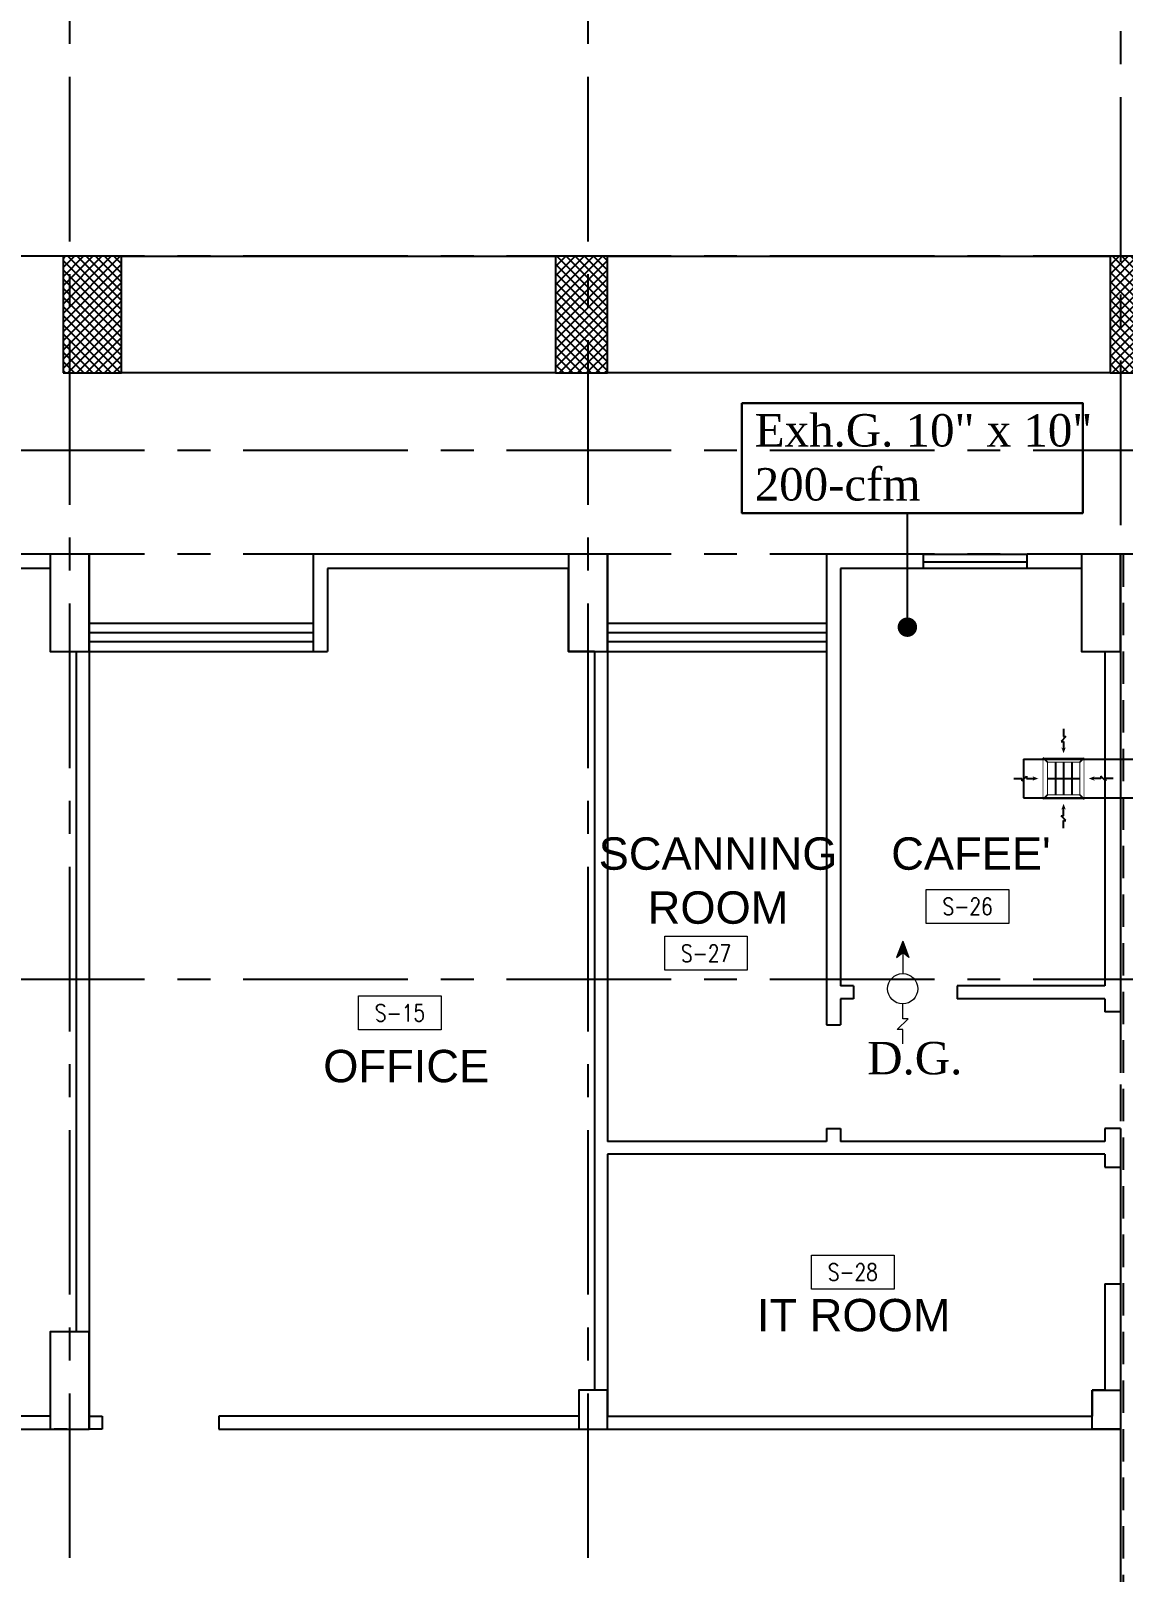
# Model space of a CAD drawing. Extents: x -462 to -395, y 38 to 356.
# Drawn here: x -421.26 to -412.83, y 138.59 to 150.48 of the extents above; entities that cross this region are included whole.
import ezdxf
from ezdxf.enums import TextEntityAlignment as Align

# ---------------------------------------------------------------- set-up
doc = ezdxf.new("R2010")
doc.units = 0
doc.header["$MEASUREMENT"] = 0
doc.linetypes.add('CENTERX2', pattern=[101.6, 63.5, -12.7, 12.7, -12.7])
doc.linetypes.add('HIDDEN', pattern=[0.375, 0.25, -0.125])
for name, color, linetype in [('05_AC-EX.DUCT', 1, 'Continuous'), ('AXIS', 1, 'CENTERX2'), ('COL', 2, 'Continuous'), ('COLHATCH', 5, 'Continuous'), ('column', 6, 'Continuous'), ('elev', 2, 'Continuous'), ('FASEL', 253, 'Continuous'), ('M-DIFUSER', 195, 'Continuous'), ('WALL', 4, 'Continuous'), ('WIN', 5, 'Continuous'), ('ZONE TEXT', 73, 'Continuous')]:
    doc.layers.add(name, color=color, linetype=linetype)
for name, color, linetype, lineweight in [('09_AC-F.DAMPER', 2, 'Continuous', 35), ('A-SYMB-RMNU', 4, 'Continuous', 9), ('AC-TEXT', 15, 'Continuous', 30), ('LOUVER', 9, 'Continuous', 9)]:
    doc.layers.add(name, color=color, linetype=linetype, lineweight=lineweight)
doc.styles.add('AC', font='romans.shx', dxfattribs={"height": 0.2})
doc.styles.add('ROMANS-TITLE', font='ROMANS.shx', dxfattribs={"width": 0.8})
doc.styles.add('RS-DIM', font='xarb.shx', dxfattribs={"width": 0.9})
doc.dimstyles.new('Dim100', dxfattribs={"dimtxt": 0.25, "dimasz": 0.15, "dimexe": 0.2, "dimexo": 0.2, "dimgap": 0.04, "dimtad": 3, "dimrnd": 0.0005, "dimzin": 0, "dimdsep": 46, "dimtxsty": 'RS-DIM', "dimblk": 'ARCHTICK', "dimcen": 0.2, "dimdle": 0.2, "dimse1": 1, "dimse2": 1, "dimclrd": 1, "dimclre": 8, "dimclrt": 74, "dimadec": 0, "dimazin": 0, "dimtfac": 1, "dimtofl": 0, "dimtmove": 1, "dimatfit": 3, "dimldrblk": 'OPEN90', "dimfxl": 0.2, "dimtolj": 1, "dimtzin": 0, "dimarcsym": 0})

# ---------------------------------------------------------------- blocks, each defined once
blk = doc.blocks.new('A$C0B8779AA')
at = {"layer": 'M-DIFUSER', "color": 122}
for p, q in [((0.2836, 0.4593), (0.2617, 0.4373)), ((0.2617, 0.4373), (0.2727, 0.4373)), ((0.2727, 0.4953), (0.2727, 0.4593)), ((0.2727, 0.4593), (0.2836, 0.4593)), ((0.2727, 0.4373), (0.2727, 0.4001)), ((0.0425, 0.2652), (0.0786, 0.2652)), ((0.0786, 0.2542), (0.1006, 0.2762)), ((0.0786, 0.2652), (0.0786, 0.2542)), ((0.1006, 0.2762), (0.1006, 0.2652)), ((0.1006, 0.2652), (0.1377, 0.2652)), ((0.4448, 0.2652), (0.4076, 0.2652)), ((0.4448, 0.2762), (0.4448, 0.2652)), ((0.4667, 0.2542), (0.4448, 0.2762)), ((0.5028, 0.2652), (0.4667, 0.2652)), ((0.4667, 0.2652), (0.4667, 0.2542)), ((0.2617, 0.0931), (0.2727, 0.0931)), ((0.2836, 0.0712), (0.2617, 0.0931)), ((0.2727, 0.0931), (0.2727, 0.1303)), ((0.2727, 0.0351), (0.2727, 0.0712)), ((0.2727, 0.0712), (0.2836, 0.0712))]:
    blk.add_line(p, q, dxfattribs=at)
at = {"layer": 'M-DIFUSER'}
for p, q in [((0.1977, 0.3402), (0.1777, 0.3602)), ((0.3477, 0.3402), (0.3677, 0.3602)), ((0.2352, 0.3402), (0.2352, 0.1902)), ((0.2727, 0.3402), (0.2727, 0.1902)), ((0.3102, 0.3402), (0.3102, 0.1902)), ((0.1977, 0.2652), (0.3477, 0.2652)), ((0.1977, 0.1902), (0.1777, 0.1702)), ((0.3477, 0.1902), (0.3677, 0.1702))]:
    blk.add_line(p, q, dxfattribs=at)
at = {"layer": 'M-DIFUSER', "color": 21, "const_width": 0.00288}
blk.add_lwpolyline([(0.1777, 0.3602), (0.3677, 0.3602), (0.3677, 0.1702), (0.1777, 0.1702)], close=True, dxfattribs=at)
at = {"layer": 'M-DIFUSER', "const_width": 0.0048}
blk.add_lwpolyline([(0.1977, 0.3402), (0.3477, 0.3402), (0.3477, 0.1902), (0.1977, 0.1902)], close=True, dxfattribs=at)
at = {"layer": 'M-DIFUSER', "color": 122}
for points in [[(0.2829, 0.4097), (0.2727, 0.4011), (0.2727, 0.3822), (0.2624, 0.4097)], [(0.1282, 0.2549), (0.1368, 0.2652), (0.1556, 0.2652), (0.1282, 0.2755)], [(0.4171, 0.2549), (0.4085, 0.2652), (0.3897, 0.2652), (0.4171, 0.2755)], [(0.2829, 0.1208), (0.2727, 0.1293), (0.2727, 0.1482), (0.2624, 0.1208)]]:
    blk.add_solid(points, dxfattribs=at)
blk = doc.blocks.new('DOT')
at = {"color": 0, "linetype": 'ByBlock'}
blk.add_line((-0.5, 0), (-1, 0), dxfattribs=at)
at = {"color": 0, "linetype": 'ByBlock', "const_width": 0.5}
blk.add_lwpolyline([(-0.25, 0, 1), (0.25, 0, 1)], format="xyb", close=True, dxfattribs=at)
blk = doc.blocks.new('LOUVER')
at = {"layer": 'LOUVER', "color": 2}
for p, q in [((0, 0), (0, -0.137)), ((0.052, -0.137), (-0.052, -0.24)), ((0, -0.137), (0.052, -0.137)), ((-0.052, -0.24), (0, -0.24)), ((0, -0.24), (0, -0.385)), ((0, -0.969), (0, -0.677)), ((-0.059, -0.833), (0, -0.882)), ((0, -0.989), (-0.059, -0.833)), ((0, -0.989), (0.059, -0.833)), ((0.059, -0.833), (0, -0.882))]:
    blk.add_line(p, q, dxfattribs=at)
blk.add_circle((0, -0.531), 0.146, dxfattribs=at)
for points in [[(-0.059, -0.833), (0, -0.989), (0, -0.882)], [(0.059, -0.833), (0, -0.989), (0, -0.882)]]:
    blk.add_solid(points, dxfattribs=at)
blk = doc.blocks.new('A-ROOM')
at = {"layer": 'A-SYMB-RMNU'}
blk.add_lwpolyline([(-425, 175), (425, 175), (425, -175), (-425, -175)], close=True, dxfattribs=at)
at = {"layer": 'A-SYMB-RMNU', "style": 'ROMANS-TITLE', "width": 0.8}
blk.add_attdef('ROOM-NO', text='', height=175, dxfattribs=at).set_placement((0, 0), align=Align.MIDDLE)

msp = doc.modelspace()

# ---------------------------------------------------------------- hatches: boundary and pattern name
at = {"layer": 'COLHATCH', "linetype": 'Continuous'}
h = msp.add_hatch(dxfattribs=at)
h.set_pattern_fill('_USER', color=252, scale=0.05, angle=45, style=0, double=1, pattern_type=0)
h.set_pattern_definition([(45, (-233.06965, -28.834557), (-0.035355339, 0.035355339), []), (135, (-233.06965, -28.834557), (-0.035355339, -0.035355339), [])])
h.paths.add_polyline_path([(-412.63, 148.745), (-412.93, 148.745), (-412.93, 147.845), (-412.63, 147.845)])
h.paths.add_polyline_path([(-410.63, 148.745), (-411.43, 148.745), (-411.43, 148.445), (-410.63, 148.445)])
h.paths.add_polyline_path([(-408.68, 146.745), (-408.98, 146.745), (-408.98, 146.145), (-408.68, 146.145)])
h.paths.add_polyline_path([(-408.28, 143.165), (-409.08, 143.165), (-409.08, 142.865), (-408.28, 142.865)])
h.paths.add_polyline_path([(-410.83, 143.165), (-411.63, 143.165), (-411.63, 142.865), (-410.83, 142.865)])
h.paths.add_polyline_path([(-410.73, 138.115), (-411.63, 138.115), (-411.63, 137.815), (-410.73, 137.815)])
h.paths.add_polyline_path([(-408.28, 138.165), (-409.08, 138.165), (-409.08, 137.865), (-408.28, 137.865)])
h.paths.add_polyline_path([(-410.537, 131.895), (-411.637, 131.895), (-411.637, 131.595), (-410.784, 131.595, -0.011587), (-410.8, 130.91), (-410.55, 130.899, 0.01656)])
h.paths.add_polyline_path([(-410.732, 129.165), (-410.985, 129.165, -0.040808), (-411.574, 126.827), (-411.337, 126.745, 0.04151)])
h.paths.add_polyline_path([(-412.63, 129.765), (-412.93, 129.765), (-412.93, 128.865), (-412.63, 128.865)])
h.paths.add_polyline_path([(-416.76, 129.765), (-417.16, 129.765), (-417.16, 128.865), (-416.76, 128.865)])
h.paths.add_polyline_path([(-420.56, 129.765), (-421.01, 129.765), (-421.01, 128.865), (-420.56, 128.865)])
h.paths.add_polyline_path([(-420.81, 127.945), (-421.11, 127.945), (-421.11, 127.045), (-420.81, 127.045)])
h.paths.add_polyline_path([(-428.81, 129.765), (-429.11, 129.765), (-429.11, 128.865), (-428.81, 128.865)])
h.paths.add_polyline_path([(-428.81, 127.945), (-429.11, 127.945), (-429.11, 127.045), (-428.81, 127.045)])
h.paths.add_polyline_path([(-436.81, 129.765), (-437.11, 129.765), (-437.11, 128.865), (-436.81, 128.865)])
h.paths.add_polyline_path([(-436.81, 127.945), (-437.11, 127.945), (-437.11, 127.045), (-436.81, 127.045)])
h.paths.add_polyline_path([(-444.91, 129.765), (-445.36, 129.765), (-445.36, 128.865), (-444.909, 128.865)])
h.paths.add_polyline_path([(-444.81, 127.945), (-445.11, 127.945), (-445.11, 127.045), (-444.81, 127.045)])
h.paths.add_polyline_path([(-448.76, 129.765), (-449.16, 129.765), (-449.16, 128.865), (-448.76, 128.865)])
h.paths.add_polyline_path([(-452.99, 129.765), (-453.29, 129.765), (-453.29, 128.865), (-452.99, 128.865)])
h.paths.add_polyline_path([(-454.282, 131.895), (-455.382, 131.895, 0.01656), (-455.369, 130.899), (-455.119, 130.91, -0.011587), (-455.135, 131.595), (-454.282, 131.595)])
h.paths.add_polyline_path([(-454.934, 129.165), (-455.188, 129.165, 0.04151), (-454.582, 126.745), (-454.346, 126.827, -0.040808)])
h.paths.add_polyline_path([(-454.29, 138.115), (-455.19, 138.115), (-455.19, 137.815), (-454.29, 137.815)])
h.paths.add_polyline_path([(-456.84, 138.165), (-457.64, 138.165), (-457.64, 137.865), (-456.84, 137.865)])
h.paths.add_polyline_path([(-456.84, 143.165), (-457.64, 143.165), (-457.64, 142.865), (-456.84, 142.865)])
h.paths.add_polyline_path([(-454.29, 143.165), (-455.09, 143.165), (-455.09, 142.865), (-454.29, 142.865)])
h.paths.add_polyline_path([(-456.94, 146.745), (-457.24, 146.745), (-457.24, 146.145), (-456.94, 146.145)])
h.paths.add_polyline_path([(-454.49, 148.745), (-455.29, 148.745), (-455.29, 148.445), (-454.49, 148.445)])
h.paths.add_polyline_path([(-452.99, 148.745), (-453.29, 148.745), (-453.29, 147.845), (-452.99, 147.845)])
h.paths.add_polyline_path([(-448.71, 148.745), (-449.11, 148.745), (-449.11, 147.845), (-448.71, 147.845)])
h.paths.add_polyline_path([(-444.91, 148.745), (-445.36, 148.745), (-445.36, 147.845), (-444.91, 147.845)])
h.paths.add_polyline_path([(-435.56, 150.945), (-435.86, 150.945), (-435.86, 150.345), (-435.56, 150.345)])
h.paths.add_polyline_path([(-435.56, 148.445), (-430.46, 148.445), (-430.46, 146.995), (-430.16, 146.995), (-430.16, 148.745), (-435.86, 148.745), (-435.86, 146.995), (-435.56, 146.995)])
h.paths.add_polyline_path([(-428.81, 150.945), (-429.11, 150.945), (-429.11, 150.345), (-428.81, 150.345)])
h.paths.add_polyline_path([(-428.81, 147.595), (-429.11, 147.595), (-429.11, 146.995), (-428.81, 146.995)])
h.paths.add_polyline_path([(-420.56, 148.745), (-421.01, 148.745), (-421.01, 147.845), (-420.56, 147.845)])
h = msp.add_hatch(dxfattribs=at)
h.set_pattern_fill('_USER', color=252, scale=0.05, angle=45, style=0, double=1, pattern_type=0)
h.set_pattern_definition([(45, (-233.06965, 51.165443), (-0.035355339, 0.035355339), []), (135, (-233.06965, 51.165443), (-0.035355339, -0.035355339), [])])
h.paths.add_polyline_path([(-416.81, 148.745), (-417.21, 148.745), (-417.21, 147.845), (-416.81, 147.845)])

# ---------------------------------------------------------------- linework, layer by layer
at = {"layer": '05_AC-EX.DUCT', "linetype": 'Continuous'}
for p, q in [((-413.598, 144.865), (-410.605, 144.865)), ((-413.598, 144.865), (-413.598, 144.565)), ((-413.598, 144.565), (-410.505, 144.565))]:
    msp.add_line(p, q, dxfattribs=at)
at = {"layer": 'AC-TEXT', "color": 34, "linetype": 'Continuous'}
msp.add_lwpolyline([(-415.772, 147.612), (-413.142, 147.612), (-413.142, 146.763), (-415.772, 146.763)], close=True, dxfattribs=at)
at = {"layer": 'AXIS', "color": 252, "linetype": 'CENTERX2', "ltscale": 0.02}
for p, q in [((-420.96, 154.194), (-420.96, 121.746)), ((-416.96, 154.194), (-416.96, 121.746)), ((-412.85, 154.037), (-412.85, 121.903)), ((-406.158, 148.745), (-459.761, 148.745)), ((-406.158, 147.245), (-459.761, 147.245)), ((-406.158, 146.445), (-459.761, 146.445)), ((-406.158, 143.165), (-459.761, 143.165))]:
    msp.add_line(p, q, dxfattribs=at)
at = {"layer": 'COL', "color": 252, "linetype": 'Continuous'}
for points in [[(-420.81, 146.445), (-421.11, 146.445), (-421.11, 145.695), (-420.81, 145.695)], [(-416.81, 146.445), (-417.11, 146.445), (-417.11, 145.695), (-416.81, 145.695)], [(-412.85, 146.445), (-413.15, 146.445), (-413.15, 145.695), (-412.85, 145.695)], [(-420.81, 140.445), (-421.11, 140.445), (-421.11, 139.695), (-420.81, 139.695)], [(-417.03, 139.695), (-416.81, 139.695), (-416.81, 139.995), (-417.03, 139.995)], [(-413.07, 139.995), (-412.85, 139.995), (-412.85, 139.695), (-413.07, 139.695)]]:
    msp.add_lwpolyline(points, close=True, dxfattribs=at)
at = {"layer": 'column'}
for points in [[(-421.01, 147.845), (-420.56, 147.845), (-420.56, 148.745), (-421.01, 148.745)], [(-416.81, 148.745), (-417.21, 148.745), (-417.21, 147.845), (-416.81, 147.845)], [(-417.21, 147.845), (-416.81, 147.845), (-416.81, 148.745), (-417.21, 148.745)], [(-412.93, 147.845), (-412.63, 147.845), (-412.63, 148.745), (-412.93, 148.745)]]:
    msp.add_lwpolyline(points, close=True, dxfattribs=at)
at = {"layer": 'elev', "color": 252, "linetype": 'Continuous'}
for p, q in [((-420.56, 148.745), (-417.21, 148.745)), ((-416.81, 148.745), (-412.93, 148.745)), ((-417.21, 147.845), (-420.56, 147.845)), ((-412.93, 147.845), (-416.81, 147.845))]:
    msp.add_line(p, q, dxfattribs=at)
at = {"layer": 'FASEL', "linetype": 'HIDDEN'}
for points in [[(-412.85, 146.445), (-412.85, 131.165), (-413.15, 131.165), (-413.15, 131.695), (-416.81, 131.695), (-416.81, 131.165), (-417.11, 131.165), (-417.11, 131.695), (-420.81, 131.695), (-420.81, 131.165), (-421.11, 131.165), (-421.11, 131.695), (-424.81, 131.695)], [(-412.83, 146.445), (-412.83, 131.145), (-413.17, 131.145), (-413.17, 131.675), (-416.79, 131.675), (-416.79, 131.145), (-417.13, 131.145), (-417.13, 131.675), (-420.79, 131.675), (-420.79, 131.145), (-421.13, 131.145), (-421.13, 131.675), (-424.79, 131.675)]]:
    msp.add_lwpolyline(points, dxfattribs=at)
at = {"layer": 'WALL', "color": 252, "linetype": 'Continuous'}
for p, q in [((-421.01, 148.745), (-421.01, 147.845)), ((-420.56, 148.745), (-421.01, 148.745)), ((-420.56, 147.845), (-420.56, 148.745)), ((-412.93, 148.745), (-412.93, 147.845)), ((-412.33, 148.745), (-412.93, 148.745)), ((-421.01, 147.845), (-420.56, 147.845)), ((-412.93, 147.845), (-412.83, 147.845)), ((-420.81, 146.445), (-423.08, 146.445)), ((-420.81, 146.445), (-420.81, 139.695)), ((-419.08, 146.445), (-419.08, 145.695)), ((-416.81, 146.445), (-419.08, 146.445)), ((-416.81, 146.445), (-416.81, 141.915)), ((-415.12, 146.445), (-415.12, 142.815)), ((-414.37, 146.445), (-415.12, 146.445)), ((-414.37, 146.335), (-414.37, 146.445)), ((-412.85, 146.445), (-413.57, 146.445)), ((-413.57, 146.335), (-413.57, 146.445)), ((-412.85, 146.445), (-412.85, 142.915)), ((-421.11, 146.335), (-422.97, 146.335)), ((-421.11, 146.335), (-421.11, 145.695)), ((-418.97, 146.335), (-418.97, 145.695)), ((-417.11, 146.335), (-418.97, 146.335)), ((-417.11, 145.695), (-417.11, 146.335)), ((-415.01, 146.335), (-415.01, 143.115)), ((-414.37, 146.335), (-415.01, 146.335)), ((-413.15, 146.335), (-413.57, 146.335)), ((-413.15, 146.335), (-413.15, 145.695)), ((-421.11, 145.695), (-420.91, 145.695)), ((-420.91, 145.695), (-420.91, 140.445)), ((-419.08, 145.695), (-418.97, 145.695)), ((-416.91, 145.695), (-417.11, 145.695)), ((-416.91, 145.695), (-416.91, 139.995)), ((-413.15, 145.695), (-412.97, 145.695)), ((-412.97, 145.695), (-412.97, 143.115)), ((-412.85, 145.695), (-412.85, 142.915)), ((-414.91, 143.115), (-415.01, 143.115)), ((-414.91, 143.115), (-414.91, 143.015)), ((-412.97, 143.115), (-414.11, 143.115)), ((-414.11, 143.115), (-414.11, 143.015)), ((-415.01, 143.015), (-415.01, 142.815)), ((-414.91, 143.015), (-415.01, 143.015)), ((-412.97, 143.015), (-414.11, 143.015)), ((-412.97, 143.015), (-412.97, 142.915)), ((-412.85, 142.915), (-412.97, 142.915)), ((-415.12, 142.815), (-415.01, 142.815)), ((-415.12, 141.915), (-416.81, 141.915)), ((-415.12, 142.015), (-415.01, 142.015)), ((-415.12, 142.015), (-415.12, 141.915)), ((-415.01, 142.015), (-415.01, 141.915)), ((-412.97, 141.915), (-415.01, 141.915)), ((-412.85, 142.015), (-412.97, 142.015)), ((-412.97, 142.015), (-412.97, 141.915)), ((-412.85, 142.015), (-412.85, 141.715)), ((-412.85, 142.015), (-412.85, 141.715)), ((-412.97, 141.815), (-416.81, 141.815)), ((-416.81, 141.815), (-416.81, 139.795)), ((-412.97, 141.815), (-412.97, 141.715)), ((-412.97, 141.715), (-412.85, 141.715)), ((-412.97, 140.815), (-412.85, 140.815)), ((-412.97, 140.815), (-412.97, 139.995)), ((-412.85, 140.815), (-412.85, 139.995)), ((-412.85, 140.815), (-412.85, 139.695)), ((-420.91, 140.445), (-421.11, 140.445)), ((-421.11, 140.445), (-421.11, 139.695)), ((-416.91, 139.995), (-417.03, 139.995)), ((-417.03, 139.995), (-417.03, 139.695)), ((-412.97, 139.995), (-413.07, 139.995)), ((-413.07, 139.995), (-413.07, 139.795)), ((-416.81, 139.795), (-413.07, 139.795)), ((-421.11, 139.695), (-420.81, 139.695)), ((-420.98, 139.695), (-421.08, 139.695)), ((-417.03, 139.695), (-412.85, 139.695))]:
    msp.add_line(p, q, dxfattribs=at)
msp.add_lwpolyline([(-416.81, 148.745), (-417.21, 148.745), (-417.21, 147.845), (-416.81, 147.845)], close=True, dxfattribs=at)
at = {"layer": 'WIN', "color": 252}
for p, q in [((-414.37, 146.445), (-413.57, 146.445)), ((-413.57, 146.385), (-414.37, 146.385)), ((-413.57, 146.335), (-414.37, 146.335)), ((-420.81, 145.915), (-419.08, 145.915)), ((-419.08, 145.84), (-420.81, 145.84)), ((-416.81, 145.915), (-415.12, 145.915)), ((-415.12, 145.84), (-416.81, 145.84)), ((-419.08, 145.77), (-420.81, 145.77)), ((-415.12, 145.77), (-416.81, 145.77)), ((-420.81, 145.695), (-419.08, 145.695)), ((-416.81, 145.695), (-415.12, 145.695)), ((-421.11, 139.795), (-423.81, 139.795)), ((-420.81, 139.795), (-420.71, 139.795)), ((-420.71, 139.795), (-420.71, 139.695)), ((-419.81, 139.795), (-419.81, 139.695)), ((-417.03, 139.795), (-419.81, 139.795)), ((-423.81, 139.695), (-421.11, 139.695)), ((-420.71, 139.695), (-420.81, 139.695)), ((-419.81, 139.695), (-417.03, 139.695))]:
    msp.add_line(p, q, dxfattribs=at)

# ---------------------------------------------------------------- block references
at = {"layer": '09_AC-F.DAMPER', "xscale": 0.8000000000465661, "yscale": 0.8000000000465661, "zscale": 0.7999999999992726, "rotation": 180}
msp.add_blockref('LOUVER', (-414.531, 142.668), dxfattribs=at)
at = {"layer": 'A-SYMB-RMNU', "xscale": 0.0007500000000391083, "yscale": 0.0007500000000106866, "zscale": 0.00075}
for p, values in [((-414.03, 143.728), {'ROOM-NO': 'S-26'}), ((-416.049, 143.366), {'ROOM-NO': 'S-27'}), ((-418.411, 142.906), {'ROOM-NO': 'S-15'}), ((-414.916, 140.906), {'ROOM-NO': 'S-28'})]:
    msp.add_blockref('A-ROOM', p, dxfattribs=at).add_auto_attribs(values)
at = {"layer": 'M-DIFUSER', "color": 21, "xscale": 1.666666666485639, "zscale": 1.666666666485652}
for yscale in [1.666666666485668, 1.666666666485639]:
    msp.add_blockref('A$C0B8779AA', (-413.744, 144.273), dxfattribs=dict(at, yscale=yscale))

# ---------------------------------------------------------------- texts
at = {"layer": 'AC-TEXT', "color": 34, "linetype": 'Continuous', "char_height": 0.25, "style": 'AC'}
for s, insert, width, attachment_point in [('\\A1;{\\fTimes New Roman|b0|i0|c0|p18;Exh.G. 10" x 10"\\P200-cfm  }', (-415.673, 147.527, -0.04), 5.79084, 1), ('\\A1;{\\fTimes New Roman|b0|i0|c0|p18;\\C256;D.G.}', (-414.805, 142.427), 3.95146, 7)]:
    msp.add_mtext(s, dxfattribs=dict(at, insert=insert, width=width, attachment_point=attachment_point))
at = {"layer": 'ZONE TEXT', "linetype": 'Continuous', "char_height": 0.25, "style": 'AC'}
for s, insert, width, attachment_point in [('{\\fArial|b0|i0|c0|p34;SCANNING\\PROOM}', (-415.956, 144.261), 2.04137, 2), ("{\\fArial|b0|i0|c0|p34;CAFEE'}", (-414.62, 144.261), 3.29288, 1), ('{\\fArial|b0|i0|c0|p34;OFFICE}', (-419.003, 142.621), 3.29288, 1), ('{\\fArial|b0|i0|c0|p34;IT ROOM}', (-415.656, 140.699), 3.29288, 1)]:
    msp.add_mtext(s, dxfattribs=dict(at, insert=insert, width=width, attachment_point=attachment_point))

# ---------------------------------------------------------------- leaders
at = {"layer": 'AC-TEXT', "color": 34, "linetype": 'Continuous'}
msp.add_leader([(-414.495, 145.883), (-414.495, 146.763)], dimstyle='Dim100', override={"dimtad": 0, "dimclrd": 34, "dimldrblk": 'DOT', "dimfxl": 0, "dimfxlon": 1, "dimarcsym": 1}, dxfattribs=at)

doc.saveas('drawing.dxf')
